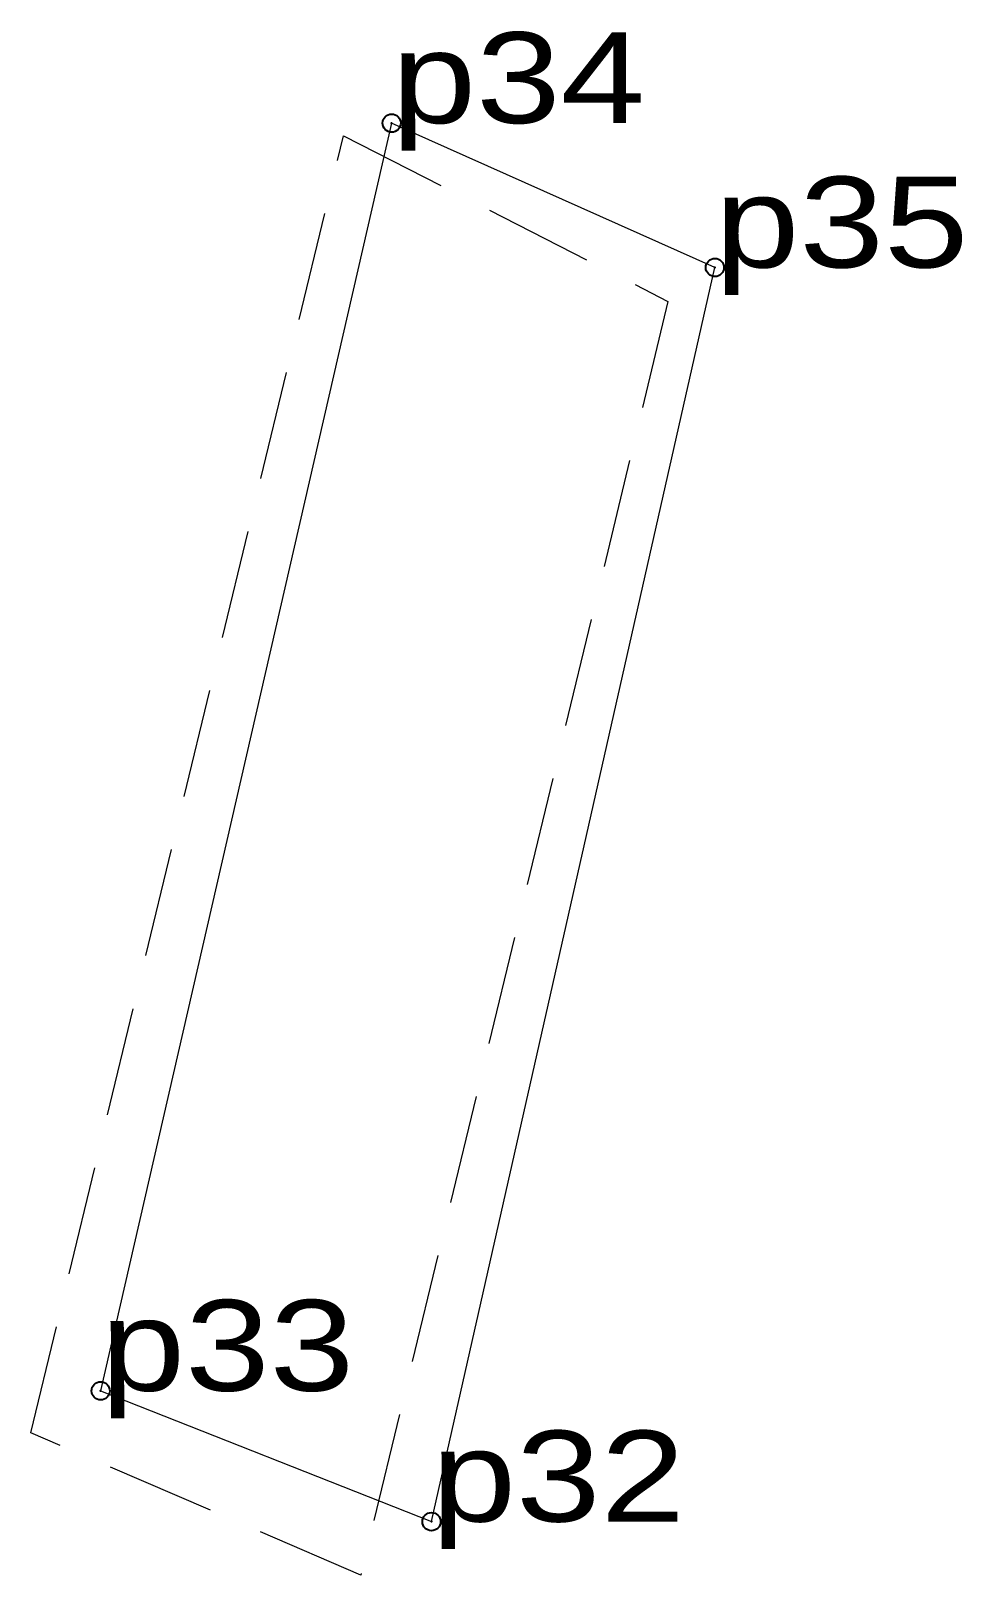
# Model space of a CAD drawing. Header units: metres. Extents: x 536339 to 540981, y 1835615 to 1838398.
# Drawn here: x 536338.72 to 536357.15, y 1837188.94 to 1837219.53 of the extents above.
import ezdxf

# ---------------------------------------------------------------- set-up
doc = ezdxf.new("R2010")
doc.units = ezdxf.units.M
doc.header["$LTSCALE"] = 0.72
doc.header["$PDMODE"] = 32
doc.header["$PDSIZE"] = 0.36
doc.linetypes.add('MEDIUM_DASHED', pattern=[4.5, 3, -1.5])
doc.layers.add('10', color=7, linetype='MEDIUM_DASHED', lineweight=13)
doc.layers.add('36', color=7, linetype='Continuous', lineweight=13)
doc.layers.add('12', color=7, linetype='Continuous')
doc.layers.add('7', color=7, linetype='Continuous')

msp = doc.modelspace()

# ---------------------------------------------------------------- linework, layer by layer
at = {"layer": '10'}
msp.add_lwpolyline([(536344.91, 1837217.45), (536351.33, 1837214.17), (536345.25, 1837188.94), (536338.72, 1837191.76)], close=True, dxfattribs=at)
at = {"layer": '36'}
msp.add_lwpolyline([(536346.65, 1837190), (536352.26, 1837214.84), (536345.86, 1837217.7), (536340.1, 1837192.59)], close=True, dxfattribs=at)
at = {"layer": '7'}
for p in [(536345.86, 1837217.7), (536352.26, 1837214.84), (536340.1, 1837192.59), (536346.65, 1837190)]:
    msp.add_point(p, dxfattribs=at)

# ---------------------------------------------------------------- texts
at = {"layer": '12', "width": 1.25}
for s, p in [('p34', (536345.86, 1837217.7)), ('p35', (536352.26, 1837214.84)), ('p33', (536340.1, 1837192.59)), ('p32', (536346.65, 1837190))]:
    msp.add_text(s, height=1.8, dxfattribs=at).set_placement(p)

doc.saveas('drawing.dxf')
